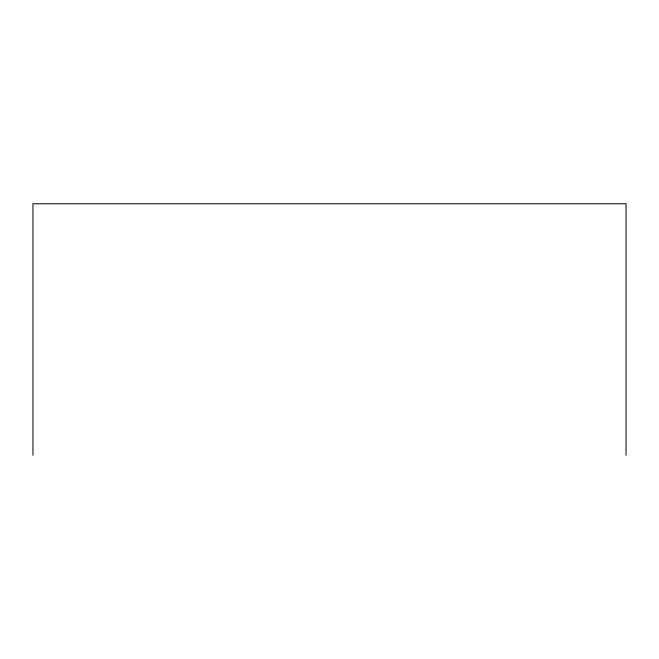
<?xml version="1.0" encoding="UTF-8"?>
<svg xmlns="http://www.w3.org/2000/svg" width="659" height="659" viewBox="0 0 659 659"><rect width="100%" height="100%" fill="white"/><g stroke="black" fill="none" stroke-linecap="round" stroke-linejoin="round"><path stroke-width="0.99" d="M626.05 455.245L626.05 203.755L32.95 203.755L32.95 455.245"/></g></svg>
